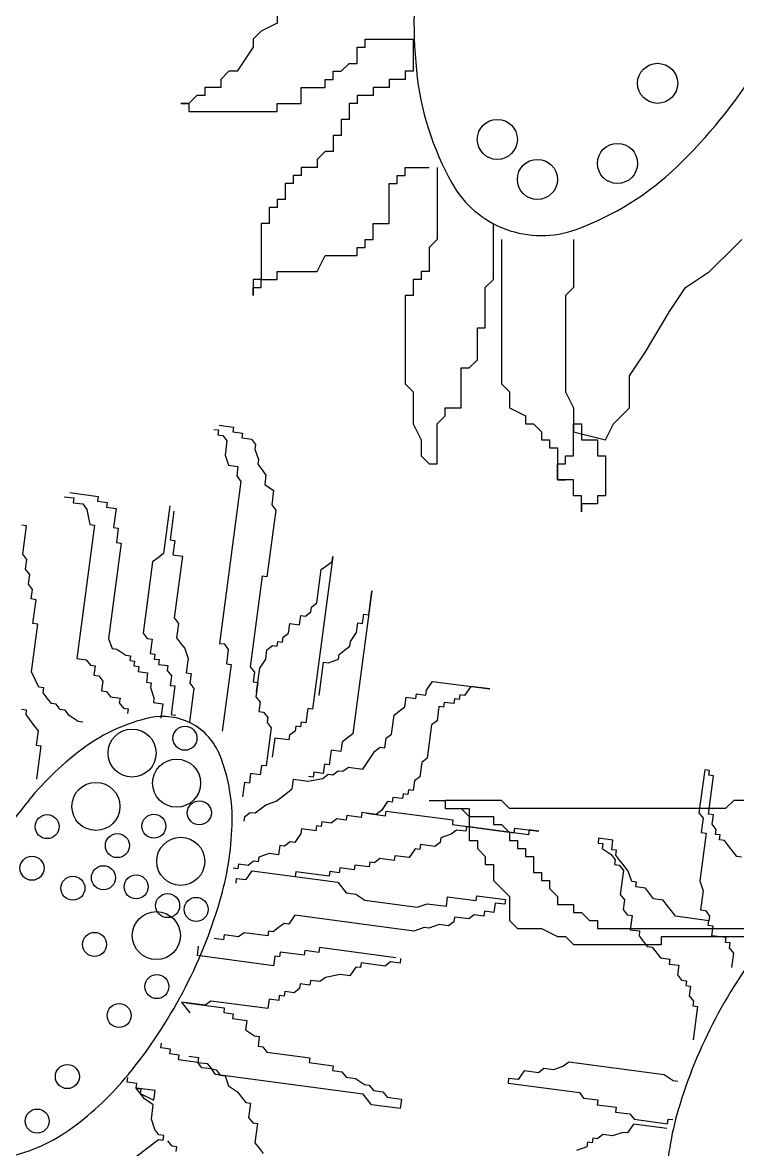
# Model space of a CAD drawing. Header units: millimetres. Extents: x 351279 to 387190, y -1289537 to -1277077.
# Drawn here: x 378007.5 to 378102.7, y -1288789 to -1288639 of the extents above; entities that cross this region are included whole.
import ezdxf

# ---------------------------------------------------------------- set-up
doc = ezdxf.new("R2010")
doc.units = ezdxf.units.MM
doc.header["$LTSCALE"] = 20
doc.layers.add('饰品', color=7, linetype='Continuous')

# ---------------------------------------------------------------- blocks, each defined once
blk = doc.blocks.new('A$C7F3F0355')
at = {"layer": '饰品', "color": 251}
for p, q in [((252.8, 423.47), (250.67, 422.4)), ((252.8, 424.53), (252.8, 423.47)), ((250.67, 422.4), (249.6, 421.33)), ((249.6, 420.27), (247.47, 417.07)), ((249.6, 421.33), (249.6, 420.27)), ((263.47, 418.13), (263.47, 420.27)), ((263.47, 420.27), (264.53, 420.27)), ((264.53, 420.27), (264.53, 421.33)), ((264.53, 421.33), (270.93, 421.33)), ((270.93, 421.33), (270.93, 417.07)), ((261.33, 417.07), (262.4, 418.13)), ((262.4, 418.13), (263.47, 418.13)), ((246.4, 417.07), (245.33, 416)), ((245.33, 416), (245.33, 414.93)), ((247.47, 417.07), (246.4, 417.07)), ((259.2, 414.93), (259.2, 416)), ((259.2, 416), (260.27, 416)), ((260.27, 416), (260.27, 417.07)), ((260.27, 417.07), (261.33, 417.07)), ((269.87, 416), (267.73, 416)), ((267.73, 416), (267.73, 414.93)), ((270.93, 417.07), (269.87, 417.07)), ((269.87, 417.07), (269.87, 416)), ((245.33, 414.93), (243.2, 414.93)), ((243.2, 414.93), (243.2, 413.87)), ((256, 412.8), (256, 414.93)), ((256, 414.93), (259.2, 414.93)), ((267.73, 414.93), (265.6, 414.93)), ((265.6, 414.93), (265.6, 413.87)), ((241.07, 412.8), (240, 412.8)), ((240, 412.8), (241.07, 412.8)), ((242.13, 413.87), (241.07, 412.8)), ((241.07, 412.8), (241.07, 411.73)), ((243.2, 413.87), (242.13, 413.87)), ((252.8, 411.73), (252.8, 412.8)), ((252.8, 412.8), (256, 412.8)), ((263.47, 412.8), (262.4, 412.8)), ((262.4, 412.8), (262.4, 410.67)), ((265.6, 413.87), (263.47, 413.87)), ((263.47, 413.87), (263.47, 412.8)), ((241.07, 411.73), (252.8, 411.73)), ((262.4, 410.67), (261.33, 410.67)), ((261.33, 410.67), (261.33, 408.53)), ((261.33, 408.53), (260.27, 408.53)), ((260.27, 408.53), (260.27, 406.4)), ((259.2, 406.4), (258.13, 405.33)), ((258.13, 405.33), (258.13, 404.27)), ((260.27, 406.4), (259.2, 406.4)), ((258.13, 404.27), (256, 404.27)), ((256, 404.27), (256, 403.2)), ((269.87, 403.2), (269.87, 404.27)), ((269.87, 404.27), (273.07, 404.27)), ((274.13, 404.27), (274.13, 394.67)), ((254.93, 402.13), (253.87, 402.13)), ((253.87, 402.13), (253.87, 400)), ((256, 403.2), (254.93, 403.2)), ((254.93, 403.2), (254.93, 402.13)), ((267.73, 396.8), (267.73, 402.13)), ((267.73, 402.13), (268.8, 402.13)), ((268.8, 402.13), (268.8, 403.2)), ((268.8, 403.2), (269.87, 403.2)), ((253.87, 400), (252.8, 400)), ((252.8, 400), (252.8, 398.93)), ((252.8, 398.93), (251.73, 398.93)), ((251.73, 398.93), (251.73, 396.8)), ((250.67, 396.8), (250.67, 389.33)), ((251.73, 396.8), (250.67, 396.8)), ((265.6, 394.67), (265.6, 396.8)), ((265.6, 396.8), (267.73, 396.8)), ((281.6, 389.33), (281.6, 396.8)), ((264.53, 393.6), (264.53, 394.67)), ((264.53, 394.67), (265.6, 394.67)), ((274.13, 394.67), (273.07, 393.6)), ((282.67, 394.67), (282.67, 375.47)), ((292.27, 394.67), (292.27, 388.27)), ((313.6, 393.6), (314.67, 394.67)), ((263.47, 392.53), (263.47, 393.6)), ((263.47, 393.6), (264.53, 393.6)), ((273.07, 393.6), (273.07, 390.4)), ((310.4, 390.4), (313.6, 393.6)), ((258.13, 390.4), (259.2, 392.53)), ((259.2, 392.53), (263.47, 392.53)), ((252.8, 389.33), (252.8, 390.4)), ((252.8, 390.4), (258.13, 390.4)), ((273.07, 390.4), (272, 390.4)), ((272, 390.4), (272, 389.33)), ((307.2, 388.27), (310.4, 390.4)), ((250.67, 389.33), (249.6, 389.33)), ((249.6, 389.33), (249.6, 387.2)), ((250.67, 388.27), (250.67, 389.33)), ((250.67, 389.33), (252.8, 389.33)), ((272, 389.33), (270.93, 389.33)), ((270.93, 389.33), (270.93, 387.2)), ((280.53, 388.27), (281.6, 389.33)), ((249.6, 387.2), (249.6, 388.27)), ((249.6, 388.27), (250.67, 388.27)), ((270.93, 387.2), (269.87, 387.2)), ((269.87, 387.2), (269.87, 375.47)), ((280.53, 382.93), (280.53, 388.27)), ((292.27, 388.27), (291.2, 387.2)), ((291.2, 387.2), (291.2, 374.4)), ((305.07, 385.07), (307.2, 388.27)), ((301.87, 379.73), (305.07, 385.07)), ((279.47, 378.67), (279.47, 382.93)), ((279.47, 382.93), (280.53, 382.93)), ((299.73, 376.53), (301.87, 379.73)), ((278.4, 377.6), (279.47, 378.67)), ((277.33, 372.27), (277.33, 377.6)), ((277.33, 377.6), (278.4, 377.6)), ((269.87, 375.47), (270.93, 374.4)), ((282.67, 375.47), (283.73, 374.4)), ((299.73, 372.27), (299.73, 376.53)), ((270.93, 374.4), (270.93, 370.13)), ((283.73, 374.4), (283.73, 372.27)), ((291.2, 374.4), (292.27, 372.27)), ((275.2, 371.2), (275.2, 372.27)), ((275.2, 372.27), (277.33, 372.27)), ((283.73, 372.27), (285.87, 371.2)), ((292.27, 372.27), (292.27, 370.13)), ((297.6, 370.13), (299.73, 372.27)), ((274.13, 370.13), (275.2, 371.2)), ((285.87, 371.2), (285.87, 370.13)), ((244.38, 369.4), (245.02, 369.32)), ((245.02, 369.32), (244.93, 368.69)), ((245.1, 369.95), (247.01, 369.7)), ((247.01, 369.7), (246.92, 369.07)), ((270.93, 370.13), (272, 368)), ((274.13, 364.8), (274.13, 370.13)), ((285.87, 370.13), (286.93, 370.13)), ((286.93, 370.13), (288, 369.07)), ((292.27, 370.13), (293.33, 370.13)), ((292.27, 365.87), (292.27, 370.13)), ((292.27, 370.13), (292.27, 369.07)), ((293.33, 370.13), (293.33, 368)), ((296.53, 368), (297.6, 370.13)), ((244.93, 368.69), (245.57, 368.6)), ((245.57, 368.6), (246.12, 367.88)), ((246.12, 367.88), (245.87, 365.98)), ((246.92, 369.07), (248.19, 368.9)), ((248.19, 368.9), (248.11, 368.26)), ((248.11, 368.26), (249.38, 368.1)), ((249.38, 368.1), (249.93, 367.38)), ((272, 368), (272, 365.87)), ((288, 369.07), (288, 368)), ((288, 368), (289.07, 368)), ((289.07, 368), (289.07, 366.93)), ((292.27, 369.07), (296.53, 368)), ((293.33, 368), (295.47, 368)), ((295.47, 368), (295.47, 365.87)), ((249.93, 367.38), (249.84, 366.74)), ((249.84, 366.74), (250.31, 365.39)), ((289.07, 366.93), (290.13, 366.93)), ((290.13, 366.93), (290.13, 362.67)), ((245.87, 365.98), (246.33, 364.63)), ((246.33, 364.63), (247.6, 364.46)), ((250.31, 365.39), (250.22, 364.76)), ((250.22, 364.76), (250.77, 364.04)), ((272, 365.87), (273.07, 364.8)), ((273.07, 364.8), (274.13, 364.8)), ((290.13, 362.67), (290.13, 364.8)), ((290.13, 364.8), (291.2, 364.8)), ((291.2, 364.8), (291.2, 365.87)), ((291.2, 365.87), (292.27, 365.87)), ((295.47, 365.87), (296.53, 365.87)), ((296.53, 365.87), (296.53, 360.53)), ((247.6, 364.46), (247.43, 363.19)), ((247.43, 363.19), (247.98, 362.47)), ((250.77, 364.04), (251.32, 363.32)), ((251.32, 363.32), (251.16, 362.05)), ((247.98, 362.47), (245.12, 340.9)), ((251.16, 362.05), (252.34, 361.25)), ((290.13, 362.67), (291.2, 362.67)), ((292.27, 362.67), (290.13, 362.67)), ((292.27, 360.53), (292.27, 362.67)), ((224.47, 360.43), (225.74, 360.26)), ((225.19, 360.98), (229, 360.47)), ((225.74, 360.26), (225.65, 359.62)), ((229, 360.47), (228.91, 359.84)), ((252.34, 361.25), (252.09, 359.34)), ((293.33, 360.53), (292.27, 360.53)), ((293.33, 358.4), (293.33, 360.53)), ((296.53, 360.53), (295.47, 360.53)), ((295.47, 360.53), (295.47, 359.47)), ((225.65, 359.62), (226.92, 359.46)), ((226.92, 359.46), (227.47, 358.74)), ((227.47, 358.74), (227.86, 356.75)), ((228.91, 359.84), (230.18, 359.67)), ((230.18, 359.67), (230.1, 359.03)), ((230.1, 359.03), (231.36, 358.87)), ((231.36, 358.87), (231.03, 356.33)), ((238.51, 359.21), (237.67, 352.86)), ((252.64, 358.62), (251.46, 349.74)), ((252.09, 359.34), (252.64, 358.62)), ((295.47, 359.47), (293.33, 359.47)), ((293.33, 359.47), (293.33, 358.4)), ((239.06, 358.49), (238.56, 354.68)), ((219.44, 356.57), (218.81, 356.66)), ((218.93, 352.77), (219.44, 356.57)), ((228.49, 356.66), (226.13, 338.9)), ((227.86, 356.75), (228.49, 356.66)), ((231.03, 356.33), (231.66, 356.24)), ((231.66, 356.24), (231.41, 354.34)), ((232.04, 354.26), (230.36, 341.57)), ((231.41, 354.34), (232.04, 354.26)), ((238.56, 354.68), (239.19, 354.6)), ((239.19, 354.6), (238.94, 352.7)), ((219.48, 352.05), (218.93, 352.77)), ((237.67, 352.86), (236.95, 352.31)), ((238.94, 352.7), (240.21, 352.53)), ((219.32, 350.78), (219.48, 352.05)), ((236.23, 351.76), (234.97, 342.25)), ((236.95, 352.31), (236.23, 351.76)), ((240.21, 352.53), (239.11, 344.28)), ((260.21, 352.45), (257.52, 332.15)), ((258.69, 350.72), (259.41, 351.27)), ((259.41, 351.27), (260.13, 351.82)), ((260.13, 351.82), (260.21, 352.45)), ((219.87, 350.06), (219.32, 350.78)), ((219.7, 348.79), (219.87, 350.06)), ((250.82, 349.83), (249.22, 337.77)), ((251.46, 349.74), (250.82, 349.83)), ((258.1, 346.28), (258.69, 350.72)), ((220.25, 348.07), (219.7, 348.79)), ((220.08, 346.81), (220.25, 348.07)), ((220.71, 346.72), (220.08, 346.81)), ((220.29, 343.55), (220.71, 346.72)), ((265.42, 347.89), (262.89, 328.86)), ((265, 344.72), (265.42, 347.89)), ((257.3, 345.09), (257.38, 345.73)), ((257.38, 345.73), (258.1, 346.28)), ((239.11, 344.28), (239.66, 343.56)), ((255.78, 343.36), (255.95, 344.63)), ((255.95, 344.63), (256.58, 344.54)), ((256.58, 344.54), (257.3, 345.09)), ((263.39, 342.35), (263.56, 343.62)), ((263.56, 343.62), (264.19, 343.53)), ((264.19, 343.53), (264.36, 344.8)), ((264.36, 344.8), (265, 344.72)), ((220.09, 337.12), (220.93, 343.46)), ((220.93, 343.46), (220.29, 343.55)), ((234.97, 342.25), (235.52, 341.53)), ((239.66, 343.56), (239.41, 341.66)), ((253.62, 341.71), (254.34, 342.26)), ((254.34, 342.26), (254.51, 343.53)), ((254.51, 343.53), (255.78, 343.36)), ((262.59, 341.16), (263.39, 342.35)), ((230.36, 341.57), (230.83, 340.21)), ((235.52, 341.53), (236.15, 341.44)), ((236.15, 341.44), (235.9, 339.54)), ((239.41, 341.66), (239.96, 340.94)), ((239.96, 340.94), (240.51, 340.22)), ((245.12, 340.9), (245.76, 340.82)), ((245.76, 340.82), (246.31, 340.1)), ((252.82, 340.52), (252.9, 341.16)), ((252.9, 341.16), (253.54, 341.07)), ((253.54, 341.07), (253.62, 341.71)), ((262.5, 340.53), (262.59, 341.16)), ((230.83, 340.21), (231.46, 340.13)), ((231.46, 340.13), (232.65, 339.33)), ((232.65, 339.33), (233.28, 339.24)), ((233.28, 339.24), (233.2, 338.61)), ((235.9, 339.54), (236.54, 339.46)), ((236.54, 339.46), (236.45, 338.82)), ((240.51, 340.22), (240.98, 338.87)), ((246.31, 340.1), (246.05, 338.19)), ((251.3, 338.79), (251.46, 340.06)), ((251.46, 340.06), (252.18, 340.61)), ((252.18, 340.61), (252.82, 340.52)), ((260.98, 338.79), (261.07, 339.43)), ((261.07, 339.43), (261.78, 339.98)), ((261.78, 339.98), (262.5, 340.53)), ((226.13, 338.9), (227.4, 338.73)), ((227.4, 338.73), (227.95, 338.01)), ((227.95, 338.01), (228.59, 337.93)), ((228.59, 337.93), (228.42, 336.66)), ((233.2, 338.61), (233.83, 338.52)), ((233.83, 338.52), (233.75, 337.89)), ((233.75, 337.89), (234.38, 337.81)), ((234.38, 337.81), (234.3, 337.17)), ((236.45, 338.82), (237.09, 338.74)), ((237.09, 338.74), (237, 338.1)), ((237, 338.1), (238.27, 337.94)), ((238.27, 337.94), (238.19, 337.3)), ((240.98, 338.87), (240.72, 336.96)), ((246.69, 338.11), (245.51, 329.23)), ((246.05, 338.19), (246.69, 338.11)), ((249.22, 337.77), (249.78, 337.05)), ((250.49, 337.6), (251.3, 338.79)), ((258.4, 333.97), (258.99, 338.41)), ((258.99, 338.41), (259.63, 338.33)), ((259.63, 338.33), (260.98, 338.79)), ((221.1, 335.05), (220.09, 337.12)), ((228.42, 336.66), (229.05, 336.58)), ((229.05, 336.58), (229.6, 335.86)), ((234.3, 337.17), (235.56, 337)), ((235.56, 337), (235.4, 335.73)), ((238.19, 337.3), (238.74, 336.58)), ((238.74, 336.58), (238.57, 335.31)), ((240.72, 336.96), (241.36, 336.88)), ((241.36, 336.88), (241.19, 335.61)), ((249.78, 337.05), (249.61, 335.79)), ((250.07, 334.43), (250.49, 337.6)), ((221.74, 334.96), (221.1, 335.05)), ((221.65, 334.33), (221.74, 334.96)), ((229.6, 335.86), (229.43, 334.59)), ((235.4, 335.73), (236.03, 335.65)), ((236.03, 335.65), (235.95, 335.02)), ((235.95, 335.02), (236.41, 333.66)), ((238.57, 335.31), (239.2, 335.23)), ((239.2, 335.23), (238.7, 331.42)), ((241.74, 334.89), (241.15, 330.45)), ((241.19, 335.61), (241.74, 334.89)), ((249.61, 335.79), (250.24, 335.7)), ((250.24, 335.7), (249.99, 333.8)), ((272.61, 334.02), (272.7, 334.66)), ((272.7, 334.66), (273.5, 335.84)), ((273.5, 335.84), (281.12, 334.83)), ((278.58, 335.17), (277.77, 333.98)), ((281.12, 334.83), (278.58, 335.17)), ((222.2, 333.61), (221.65, 334.33)), ((222.75, 332.89), (222.2, 333.61)), ((229.43, 334.59), (230.07, 334.5)), ((230.07, 334.5), (230.62, 333.79)), ((230.62, 333.79), (231.89, 333.62)), ((231.89, 333.62), (231.8, 332.98)), ((236.41, 333.66), (236.33, 333.03)), ((249.99, 333.8), (250.54, 333.08)), ((269.82, 332.46), (269.99, 333.73)), ((269.99, 333.73), (271.26, 333.56)), ((271.26, 333.56), (271.35, 334.19)), ((271.35, 334.19), (272.61, 334.02)), ((276.42, 333.52), (276.34, 332.88)), ((277.06, 333.43), (276.42, 333.52)), ((277.14, 334.07), (277.06, 333.43)), ((277.77, 333.98), (277.14, 334.07)), ((218.78, 332.13), (219.41, 332.05)), ((219.41, 332.05), (219.33, 331.41)), ((223.39, 332.81), (222.75, 332.89)), ((223.94, 332.09), (223.39, 332.81)), ((224.57, 332.01), (223.94, 332.09)), ((225.12, 331.29), (224.57, 332.01)), ((231.8, 332.98), (232.35, 332.26)), ((232.35, 332.26), (232.99, 332.18)), ((232.99, 332.18), (232.9, 331.55)), ((236.33, 333.03), (237.6, 332.86)), ((237.6, 332.86), (237.34, 330.96)), ((250.54, 333.08), (250.37, 331.81)), ((250.37, 331.81), (251, 331.73)), ((251, 331.73), (251.56, 331.01)), ((256.88, 332.24), (256.63, 330.33)), ((257.52, 332.15), (256.88, 332.24)), ((268.39, 331.36), (269.11, 331.91)), ((269.11, 331.91), (269.82, 332.46)), ((274.35, 332.5), (274.1, 330.6)), ((274.98, 332.42), (274.35, 332.5)), ((275.07, 333.05), (274.98, 332.42)), ((276.34, 332.88), (275.07, 333.05)), ((219.33, 331.41), (220.43, 329.97)), ((226.31, 330.48), (225.12, 331.29)), ((226.94, 330.4), (226.31, 330.48)), ((238.7, 331.42), (239.33, 331.34)), ((251.56, 331.01), (251.47, 330.37)), ((251.47, 330.37), (252.02, 329.65)), ((256, 330.42), (255.91, 329.78)), ((256.63, 330.33), (256, 330.42)), ((268.05, 328.82), (268.39, 331.36)), ((274.1, 330.6), (273.38, 330.05)), ((220.43, 329.97), (220.98, 329.25)), ((220.98, 329.25), (220.73, 327.35)), ((252.02, 329.65), (251.35, 324.58)), ((254.47, 328.68), (254.39, 328.05)), ((255.19, 329.23), (254.47, 328.68)), ((255.28, 329.87), (255.19, 329.23)), ((255.91, 329.78), (255.28, 329.87)), ((262.89, 328.86), (262.17, 328.31)), ((267.33, 328.27), (268.05, 328.82)), ((273.38, 330.05), (272.79, 325.61)), ((220.73, 327.35), (221.36, 327.27)), ((221.36, 327.27), (220.77, 322.83)), ((252.49, 328.3), (252.15, 325.76)), ((254.39, 328.05), (252.49, 328.3)), ((261.45, 327.76), (261.29, 326.49)), ((262.17, 328.31), (261.45, 327.76)), ((267.16, 327), (267.33, 328.27)), ((260.02, 326.66), (259.76, 324.75)), ((261.29, 326.49), (260.02, 326.66)), ((265.01, 325.35), (265.81, 326.53)), ((265.81, 326.53), (266.53, 327.08)), ((266.53, 327.08), (267.16, 327)), ((272.79, 325.61), (272.07, 325.06)), ((250.71, 324.66), (250.54, 323.39)), ((251.35, 324.58), (250.71, 324.66)), ((259.13, 324.84), (258.96, 323.57)), ((259.76, 324.75), (259.13, 324.84)), ((261.58, 323.87), (262.3, 324.42)), ((262.3, 324.42), (264.2, 324.16)), ((264.2, 324.16), (265.01, 325.35)), ((272.07, 325.06), (271.82, 323.15)), ((249.28, 323.56), (249.11, 322.29)), ((250.54, 323.39), (249.28, 323.56)), ((254.82, 321.54), (254.99, 322.8)), ((254.99, 322.8), (256.89, 322.55)), ((256.89, 322.55), (258.88, 322.93)), ((257.61, 323.1), (256.97, 323.19)), ((257.69, 323.74), (257.61, 323.1)), ((258.96, 323.57), (257.69, 323.74)), ((258.88, 322.93), (259.6, 323.48)), ((259.6, 323.48), (260.23, 323.4)), ((260.23, 323.4), (260.95, 323.95)), ((260.95, 323.95), (261.58, 323.87)), ((271.82, 323.15), (271.1, 322.6)), ((309.74, 324.06), (308.98, 318.35)), ((310.38, 323.97), (309.74, 324.06)), ((310.25, 318.18), (310.93, 323.25)), ((310.29, 323.34), (310.38, 323.97)), ((310.93, 323.25), (310.29, 323.34)), ((248.47, 322.38), (248.22, 320.47)), ((249.11, 322.29), (248.47, 322.38)), ((253.38, 320.44), (254.82, 321.54)), ((270.3, 321.42), (270.21, 320.78)), ((270.93, 321.33), (270.3, 321.42)), ((271.1, 322.6), (270.93, 321.33)), ((251.31, 319.42), (252.66, 319.88)), ((252.66, 319.88), (253.38, 320.44)), ((267.51, 319.85), (266.7, 318.67)), ((268.14, 319.77), (267.51, 319.85)), ((268.22, 320.4), (268.14, 319.77)), ((269.49, 320.23), (268.22, 320.4)), ((269.58, 320.87), (269.49, 320.23)), ((270.21, 320.78), (269.58, 320.87)), ((273.07, 320), (275.2, 320)), ((282.67, 320), (275.2, 320)), ((275.2, 320), (275.2, 318.93)), ((275.2, 320), (275.2, 318.93)), ((283.73, 318.93), (282.67, 320)), ((313.6, 320), (312.53, 318.93)), ((321.07, 320), (313.6, 320)), ((248.52, 317.85), (249.24, 318.4)), ((249.24, 318.4), (249.87, 318.32)), ((249.87, 318.32), (250.59, 318.87)), ((250.59, 318.87), (251.31, 319.42)), ((264.08, 318.37), (264, 317.73)), ((265.98, 318.12), (264.08, 318.37)), ((264.72, 318.29), (267.25, 317.95)), ((266.7, 318.67), (265.98, 318.12)), ((267.25, 317.95), (267.34, 318.58)), ((267.34, 318.58), (276.22, 317.4)), ((275.2, 318.93), (278.4, 318.93)), ((275.2, 318.93), (277.33, 318.93)), ((277.33, 318.93), (278.4, 317.87)), ((278.4, 318.93), (278.4, 317.87)), ((312.53, 318.93), (283.73, 318.93)), ((308.98, 318.35), (309.53, 317.63)), ((310.89, 318.09), (310.25, 318.18)), ((248.43, 317.22), (248.52, 317.85)), ((258.75, 317.14), (258.67, 316.51)), ((260.02, 316.97), (258.75, 317.14)), ((260.74, 317.52), (260.02, 316.97)), ((262.01, 317.35), (260.74, 317.52)), ((262.09, 317.99), (262.01, 317.35)), ((264, 317.73), (262.09, 317.99)), ((276.22, 317.4), (276.14, 316.77)), ((276.14, 316.77), (284.38, 315.67)), ((278.4, 317.87), (281.6, 317.87)), ((278.4, 317.87), (278.4, 314.67)), ((281.6, 317.87), (281.6, 316.8)), ((281.6, 316.8), (282.67, 316.8)), ((282.67, 316.8), (283.73, 315.73)), ((309.53, 317.63), (309.28, 315.72)), ((310.72, 316.83), (310.89, 318.09)), ((311.27, 316.11), (310.72, 316.83)), ((255.96, 315.57), (255.16, 314.39)), ((256.05, 316.21), (255.96, 315.57)), ((257.95, 315.96), (256.05, 316.21)), ((258.03, 316.59), (257.95, 315.96)), ((258.67, 316.51), (258.03, 316.59)), ((275.97, 315.5), (274.61, 315.03)), ((276.69, 316.05), (275.97, 315.5)), ((277.95, 315.88), (276.69, 316.05)), ((278.04, 316.52), (277.95, 315.88)), ((286.29, 315.42), (278.04, 316.52)), ((283.73, 315.73), (283.73, 314.67)), ((284.38, 315.67), (284.47, 316.31)), ((284.47, 316.31), (287.64, 315.89)), ((286.37, 316.06), (286.29, 315.42)), ((287.64, 315.89), (286.37, 316.06)), ((309.92, 315.64), (309.07, 309.3)), ((309.28, 315.72), (309.92, 315.64)), ((311.18, 315.47), (311.27, 316.11)), ((311.82, 315.39), (311.18, 315.47)), ((311.73, 314.75), (311.82, 315.39)), ((253.17, 314.01), (253, 312.74)), ((253.81, 313.92), (253.17, 314.01)), ((254.53, 314.47), (253.81, 313.92)), ((255.16, 314.39), (254.53, 314.47)), ((271.91, 314.1), (271.82, 313.47)), ((273.81, 313.85), (271.91, 314.1)), ((274.53, 314.4), (273.81, 313.85)), ((274.61, 315.03), (274.53, 314.4)), ((278.4, 314.67), (279.47, 314.67)), ((279.47, 314.67), (279.47, 313.6)), ((283.73, 314.67), (284.8, 314.67)), ((284.8, 314.67), (284.8, 313.6)), ((295.62, 314.96), (295.54, 314.32)), ((295.54, 314.32), (296.17, 314.24)), ((297.52, 314.7), (295.62, 314.96)), ((296.17, 314.24), (296.09, 313.6)), ((296.09, 313.6), (297.27, 312.8)), ((297.36, 313.43), (297.52, 314.7)), ((312.37, 314.67), (311.73, 314.75)), ((312.92, 313.95), (312.37, 314.67)), ((314.02, 312.51), (312.92, 313.95)), ((250.38, 312.44), (250.3, 311.81)), ((251.74, 312.91), (250.38, 312.44)), ((253, 312.74), (251.74, 312.91)), ((266.5, 312.24), (265.78, 311.69)), ((268.4, 311.99), (266.5, 312.24)), ((268.48, 312.62), (268.4, 311.99)), ((270.39, 312.37), (268.48, 312.62)), ((271.19, 313.55), (270.39, 312.37)), ((271.82, 313.47), (271.19, 313.55)), ((279.47, 313.6), (280.53, 312.53)), ((280.53, 312.53), (280.53, 311.47)), ((284.8, 313.6), (285.87, 313.6)), ((285.87, 313.6), (285.87, 312.53)), ((285.87, 312.53), (286.93, 312.53)), ((286.93, 312.53), (286.93, 310.4)), ((297.27, 312.8), (297.82, 312.08)), ((297.99, 313.35), (297.36, 313.43)), ((297.91, 312.72), (297.99, 313.35)), ((298.46, 312), (297.91, 312.72)), ((314.65, 312.43), (314.02, 312.51)), ((247.59, 310.87), (246.96, 310.96)), ((247.68, 311.51), (247.59, 310.87)), ((248.94, 311.34), (247.68, 311.51)), ((248.69, 309.44), (249.5, 310.62)), ((249.66, 311.89), (248.94, 311.34)), ((249.5, 310.62), (260.91, 309.11)), ((250.3, 311.81), (249.66, 311.89)), ((261.17, 311.01), (261.08, 310.37)), ((263.07, 310.76), (261.17, 311.01)), ((263.16, 311.39), (263.07, 310.76)), ((265.06, 311.14), (263.16, 311.39)), ((265.14, 311.77), (265.06, 311.14)), ((265.78, 311.69), (265.14, 311.77)), ((280.53, 311.47), (281.6, 311.47)), ((281.6, 311.47), (281.6, 309.33)), ((297.82, 312.08), (297.74, 311.45)), ((297.74, 311.45), (298.37, 311.36)), ((298.37, 311.36), (298.92, 310.64)), ((299.01, 311.28), (298.46, 312)), ((298.92, 310.64), (298.5, 307.47)), ((299.56, 310.56), (299.01, 311.28)), ((247.34, 308.97), (247.42, 309.6)), ((247.42, 309.6), (248.69, 309.44)), ((255.29, 310.5), (255.2, 309.86)), ((259.73, 309.91), (255.29, 310.5)), ((259.81, 310.54), (259.73, 309.91)), ((261.08, 310.37), (259.81, 310.54)), ((260.91, 309.11), (262.02, 307.67)), ((281.6, 309.33), (283.73, 307.2)), ((286.93, 310.4), (288, 310.4)), ((288, 310.4), (288, 309.33)), ((288, 309.33), (289.07, 309.33)), ((289.07, 309.33), (289.07, 308.27)), ((300.02, 309.21), (299.56, 310.56)), ((300.66, 309.12), (300.02, 309.21)), ((300.57, 308.49), (300.66, 309.12)), ((309.07, 309.3), (309.54, 307.94)), ((262.02, 307.67), (263.28, 307.5)), ((289.07, 308.27), (290.13, 307.2)), ((301.84, 308.32), (300.57, 308.49)), ((302.39, 307.6), (301.84, 308.32)), ((302.94, 306.88), (302.39, 307.6)), ((309.54, 307.94), (309.2, 305.41)), ((263.28, 307.5), (264.47, 306.7)), ((264.47, 306.7), (271.45, 305.77)), ((271.45, 305.77), (272.8, 306.24)), ((272.8, 306.24), (275.34, 305.9)), ((275.34, 305.9), (275.51, 307.17)), ((275.51, 307.17), (279.31, 306.66)), ((279.31, 306.66), (279.4, 307.3)), ((279.4, 307.3), (283.2, 306.79)), ((281.85, 306.33), (281.68, 305.06)), ((283.12, 306.16), (281.85, 306.33)), ((283.2, 306.79), (283.12, 306.16)), ((283.73, 307.2), (283.73, 304)), ((290.13, 307.2), (290.13, 306.13)), ((290.13, 306.13), (292.27, 306.13)), ((292.27, 306.13), (292.27, 305.07)), ((298.5, 307.47), (299.05, 306.75)), ((299.05, 306.75), (298.88, 305.48)), ((304.21, 306.71), (302.94, 306.88)), ((304.76, 305.99), (304.21, 306.71)), ((255.17, 304.7), (254.36, 303.52)), ((271.03, 302.6), (255.17, 304.7)), ((279.06, 304.76), (278.34, 304.21)), ((280.33, 304.59), (279.06, 304.76)), ((280.41, 305.23), (280.33, 304.59)), ((281.68, 305.06), (280.41, 305.23)), ((292.27, 305.07), (293.33, 305.07)), ((293.33, 305.07), (294.4, 304)), ((298.88, 305.48), (299.43, 304.77)), ((299.43, 304.77), (300.07, 304.68)), ((300.07, 304.68), (299.82, 302.78)), ((305.31, 305.28), (304.76, 305.99)), ((305.86, 304.56), (305.31, 305.28)), ((309.2, 305.41), (309.84, 305.32)), ((309.84, 305.32), (310.39, 304.6)), ((310.39, 304.6), (310.3, 303.97)), ((253.73, 303.6), (253.01, 303.05)), ((254.36, 303.52), (253.73, 303.6)), ((274.37, 303.45), (273.01, 302.98)), ((275.64, 303.28), (274.37, 303.45)), ((276.35, 303.83), (275.64, 303.28)), ((276.44, 304.46), (276.35, 303.83)), ((278.34, 304.21), (276.44, 304.46)), ((283.73, 304), (284.8, 302.93)), ((294.4, 304), (295.47, 304)), ((295.47, 304), (295.47, 302.93)), ((310.3, 303.97), (305.86, 304.56)), ((310.22, 303.33), (310.3, 303.97)), ((310.85, 303.25), (310.22, 303.33)), ((310.68, 301.98), (310.85, 303.25)), ((245.69, 301.44), (244.43, 301.61)), ((245.78, 302.08), (245.69, 301.44)), ((247.68, 301.82), (245.78, 302.08)), ((248.4, 302.37), (247.68, 301.82)), ((251.57, 301.95), (248.4, 302.37)), ((251.66, 302.59), (251.57, 301.95)), ((252.29, 302.5), (251.66, 302.59)), ((253.01, 303.05), (252.29, 302.5)), ((272.38, 303.06), (271.03, 302.6)), ((273.01, 302.98), (272.38, 303.06)), ((284.8, 302.93), (288, 302.93)), ((288, 302.93), (290.13, 301.87)), ((290.13, 301.87), (291.2, 301.87)), ((291.2, 301.87), (292.27, 300.8)), ((295.47, 302.93), (330.67, 302.93)), ((299.82, 302.78), (301.08, 302.61)), ((301.08, 302.61), (301, 301.97)), ((301, 301.97), (301.55, 301.26)), ((304, 301.87), (332.8, 301.87)), ((304, 300.8), (304, 301.87)), ((312.59, 301.73), (310.68, 301.98)), ((312.5, 301.09), (312.59, 301.73)), ((242.19, 299.32), (242.35, 300.59)), ((258.47, 300.39), (258.38, 299.76)), ((268.62, 299.04), (258.47, 300.39)), ((292.27, 300.8), (304, 300.8)), ((301.55, 301.26), (302.1, 300.54)), ((302.1, 300.54), (302.73, 300.45)), ((302.73, 300.45), (303.84, 299.02)), ((313.14, 301.01), (312.5, 301.09)), ((313.05, 300.38), (313.14, 301.01)), ((313.6, 299.66), (313.05, 300.38)), ((252.34, 297.98), (242.19, 299.32)), ((252.5, 299.25), (252.34, 297.98)), ((253.14, 299.16), (252.5, 299.25)), ((253.22, 299.8), (253.14, 299.16)), ((256.4, 299.38), (253.22, 299.8)), ((256.48, 300.01), (256.4, 299.38)), ((258.38, 299.76), (256.48, 300.01)), ((269.25, 298.96), (269.17, 298.33)), ((303.84, 299.02), (305.1, 298.85)), ((305.1, 298.85), (305.02, 298.21)), ((313.35, 297.75), (313.6, 299.66)), ((263.29, 297.81), (262.49, 296.63)), ((263.92, 297.73), (263.29, 297.81)), ((264.01, 298.37), (263.92, 297.73)), ((267.18, 297.94), (264.01, 298.37)), ((267.9, 298.49), (267.18, 297.94)), ((269.17, 298.33), (267.9, 298.49)), ((305.02, 298.21), (306.29, 298.04)), ((306.29, 298.04), (306.12, 296.78)), ((257.24, 296.03), (257.16, 295.4)), ((258.51, 295.87), (257.24, 296.03)), ((259.23, 296.42), (258.51, 295.87)), ((261.22, 296.8), (259.23, 296.42)), ((262.49, 296.63), (261.22, 296.8)), ((306.12, 296.78), (306.67, 296.06)), ((306.67, 296.06), (307.31, 295.97)), ((307.31, 295.97), (307.22, 295.34)), ((253.82, 294.55), (253.73, 293.92)), ((255.09, 294.38), (253.82, 294.55)), ((255.81, 294.93), (255.09, 294.38)), ((255.89, 295.57), (255.81, 294.93)), ((257.16, 295.4), (255.89, 295.57)), ((307.22, 295.34), (307.86, 295.25)), ((307.86, 295.25), (307.69, 293.99)), ((243.25, 292.73), (240.07, 293.15)), ((240.07, 293.15), (241.17, 291.71)), ((240.71, 293.06), (245.78, 292.39)), ((243.97, 293.28), (243.25, 292.73)), ((251.58, 292.27), (243.97, 293.28)), ((251.75, 293.54), (251.58, 292.27)), ((253.02, 293.37), (251.75, 293.54)), ((253.1, 294), (253.02, 293.37)), ((253.73, 293.92), (253.1, 294)), ((307.69, 293.99), (308.24, 293.27)), ((308.24, 293.27), (308.15, 292.63)), ((308.15, 292.63), (308.79, 292.55)), ((245.78, 292.39), (245.7, 291.76)), ((245.7, 291.76), (246.97, 291.59)), ((246.97, 291.59), (246.88, 290.95)), ((308.79, 292.55), (308.2, 288.11)), ((246.88, 290.95), (248.79, 290.7)), ((248.79, 290.7), (248.62, 289.43)), ((248.62, 289.43), (249.8, 288.63)), ((249.8, 288.63), (250.44, 288.54)), ((250.44, 288.54), (250.27, 287.28)), ((237.33, 287.06), (237.41, 287.69)), ((238.6, 286.89), (237.33, 287.06)), ((238.51, 286.25), (238.6, 286.89)), ((250.27, 287.28), (250.9, 287.19)), ((250.9, 287.19), (251.46, 286.47)), ((239.78, 286.09), (238.51, 286.25)), ((239.7, 285.45), (239.78, 286.09)), ((242.24, 285.11), (239.7, 285.45)), ((241.05, 285.92), (242.32, 285.75)), ((242.32, 285.75), (242.24, 285.11)), ((242.79, 284.4), (242.24, 285.11)), ((242.24, 285.11), (243.51, 284.95)), ((251.46, 286.47), (257.17, 285.72)), ((257.17, 285.72), (257.08, 285.08)), ((291.66, 285.14), (290.94, 284.59)), ((304.35, 283.45), (291.66, 285.14)), ((244.06, 284.23), (242.79, 284.4)), ((243.51, 284.95), (244.06, 284.23)), ((244.61, 283.51), (244.06, 284.23)), ((244.06, 284.23), (244.69, 284.14)), ((244.69, 284.14), (245.24, 283.42)), ((257.08, 285.08), (260.25, 284.66)), ((260.25, 284.66), (260.17, 284.03)), ((260.17, 284.03), (261.44, 283.86)), ((261.44, 283.86), (261.99, 283.14)), ((285.7, 283.99), (284.9, 282.81)), ((287.6, 283.74), (285.7, 283.99)), ((288.32, 284.29), (287.6, 283.74)), ((289.59, 284.12), (288.32, 284.29)), ((290.94, 284.59), (289.59, 284.12)), ((232.85, 282.49), (232.93, 283.12)), ((234.12, 282.32), (232.85, 282.49)), ((234.03, 281.68), (234.12, 282.32)), ((264.27, 280.9), (244.61, 283.51)), ((245.24, 283.42), (245.87, 283.34)), ((245.87, 283.34), (246.34, 281.99)), ((261.99, 283.14), (263.26, 282.97)), ((263.26, 282.97), (264.44, 282.17)), ((264.44, 282.17), (265.08, 282.08)), ((283.63, 282.98), (283.55, 282.34)), ((283.55, 282.34), (293.06, 281.08)), ((284.9, 282.81), (283.63, 282.98)), ((305.54, 282.65), (304.35, 283.45)), ((306.17, 282.57), (305.54, 282.65)), ((234.03, 281.68), (234.67, 281.6)), ((236.57, 281.35), (234.03, 281.68)), ((235.13, 280.25), (234.03, 281.68)), ((234.67, 281.6), (234.58, 280.97)), ((234.58, 280.97), (236.4, 280.08)), ((236.4, 280.08), (236.57, 281.35)), ((246.34, 281.99), (247.53, 281.18)), ((247.53, 281.18), (248.08, 280.47)), ((265.37, 279.46), (264.27, 280.9)), ((265.08, 282.08), (265.63, 281.36)), ((265.63, 281.36), (266.9, 281.2)), ((266.9, 281.2), (267.45, 280.48)), ((293.06, 281.08), (293.61, 280.36)), ((236.32, 279.44), (235.13, 280.25)), ((236.07, 277.54), (236.32, 279.44)), ((248.08, 280.47), (248.63, 279.75)), ((248.63, 279.75), (249.26, 279.66)), ((249.26, 279.66), (249.01, 277.76)), ((269.18, 278.96), (265.37, 279.46)), ((267.45, 280.48), (269.35, 280.22)), ((269.35, 280.22), (269.18, 278.96)), ((293.61, 280.36), (295.52, 280.11)), ((295.52, 280.11), (295.43, 279.47)), ((295.43, 279.47), (297.97, 279.14)), ((297.97, 279.14), (297.88, 278.5)), ((249.01, 277.76), (249.56, 277.04)), ((297.88, 278.5), (299.79, 278.25)), ((299.79, 278.25), (300.34, 277.53)), ((236.53, 276.19), (236.07, 277.54)), ((237.08, 275.47), (236.53, 276.19)), ((249.56, 277.04), (250.19, 276.96)), ((250.19, 276.96), (249.86, 274.42)), ((300.25, 276.9), (299.45, 275.71)), ((304.69, 276.31), (300.25, 276.9)), ((300.34, 277.53), (304.78, 276.94)), ((304.78, 276.94), (304.86, 277.57)), ((304.86, 277.57), (305.5, 277.49)), ((235.56, 273.73), (237, 274.83)), ((237, 274.83), (237.63, 274.75)), ((237.72, 275.38), (237.08, 275.47)), ((237.63, 274.75), (237.72, 275.38)), ((238.82, 273.95), (238.27, 274.67)), ((294.84, 275.03), (294.76, 274.4)), ((295.48, 274.95), (294.84, 275.03)), ((296.19, 275.5), (295.48, 274.95)), ((297.46, 275.33), (296.19, 275.5)), ((298.82, 275.79), (297.46, 275.33)), ((299.45, 275.71), (298.82, 275.79)), ((233.41, 272.08), (235.56, 273.73)), ((239.45, 273.86), (238.82, 273.95)), ((239.37, 273.23), (239.45, 273.86)), ((249.86, 274.42), (250.41, 273.7)), ((250.41, 273.7), (250.96, 272.98)), ((294.04, 273.85), (292.69, 273.38)), ((294.12, 274.48), (294.04, 273.85)), ((294.76, 274.4), (294.12, 274.48))]:
    blk.add_line(p, q, dxfattribs=at)
for centre, radius in [((303.47, 415.47), 2.67), ((282.13, 408), 2.67), ((298.13, 404.8), 2.67), ((287.47, 402.67), 2.67), ((233.5, 326.3), 3.2), ((240.54, 328.27), 1.6), ((239.42, 322.29), 3.2), ((228.68, 319.19), 3.2), ((242.45, 318.34), 1.6), ((222.19, 316.5), 1.6), ((236.4, 316.56), 1.6), ((231.54, 313.97), 1.6), ((239.98, 311.88), 3.2), ((220.17, 310.96), 1.6), ((229.68, 309.7), 1.6), ((225.62, 308.3), 1.6), ((234.04, 308.48), 1.6), ((238.23, 305.98), 1.6), ((242.03, 305.48), 1.6), ((236.73, 301.99), 3.2), ((228.5, 300.82), 1.6), ((236.8, 295.2), 1.6), ((231.77, 291.35), 1.6), ((224.88, 283.22), 1.6), ((220.86, 277.3), 1.6)]:
    blk.add_circle(centre, radius, dxfattribs=at)
for centre, radius, start, end in [((338.59, 423.9), 67.56, 171.1263, 185.6918), ((309.72, 421.03), 38.55, 185.6918, 209.3453), ((259.34, 453.19), 67.56, 313.7431, 328.3086), ((279.4, 432.23), 38.55, 290.0896, 313.7431), ((287.97, 408.8), 13.6, 209.3453, 249.7174), ((287.97, 408.8), 13.6, 249.7174, 290.0896), ((240.85, 308.4), 23.13, 102.5297, 126.1832), ((237.6, 323.01), 8.16, 62.1575, 102.5297), ((237.6, 323.01), 8.16, 21.7854, 62.1575), ((251.12, 294.35), 40.54, 126.1832, 140.7487), ((223.7, 317.46), 23.13, 358.1319, 21.7854), ((270.79, 278.28), 65.93, 140.7487, 152.1575), ((206.3, 318.03), 40.54, 343.5664, 358.1319), ((181.94, 325.21), 65.93, 332.1575, 343.5664), ((369.46, 260.15), 65.93, 140.7487, 152.1575), ((181.94, 325.21), 65.93, 320.7487, 332.1575), ((369.46, 260.15), 65.93, 152.1575, 163.5664), ((201.61, 309.14), 40.54, 306.1832, 320.7487), ((345.1, 267.33), 40.54, 163.5664, 178.1319), ((211.89, 295.09), 23.13, 282.5297, 306.1832)]:
    blk.add_arc(centre, radius, start, end, dxfattribs=at)

msp = doc.modelspace()

# ---------------------------------------------------------------- block references
at = {"layer": '饰品'}
msp.add_blockref('A$C7F3F0355', (377788.573, -1289062.526), dxfattribs=at)

doc.saveas('drawing.dxf')
